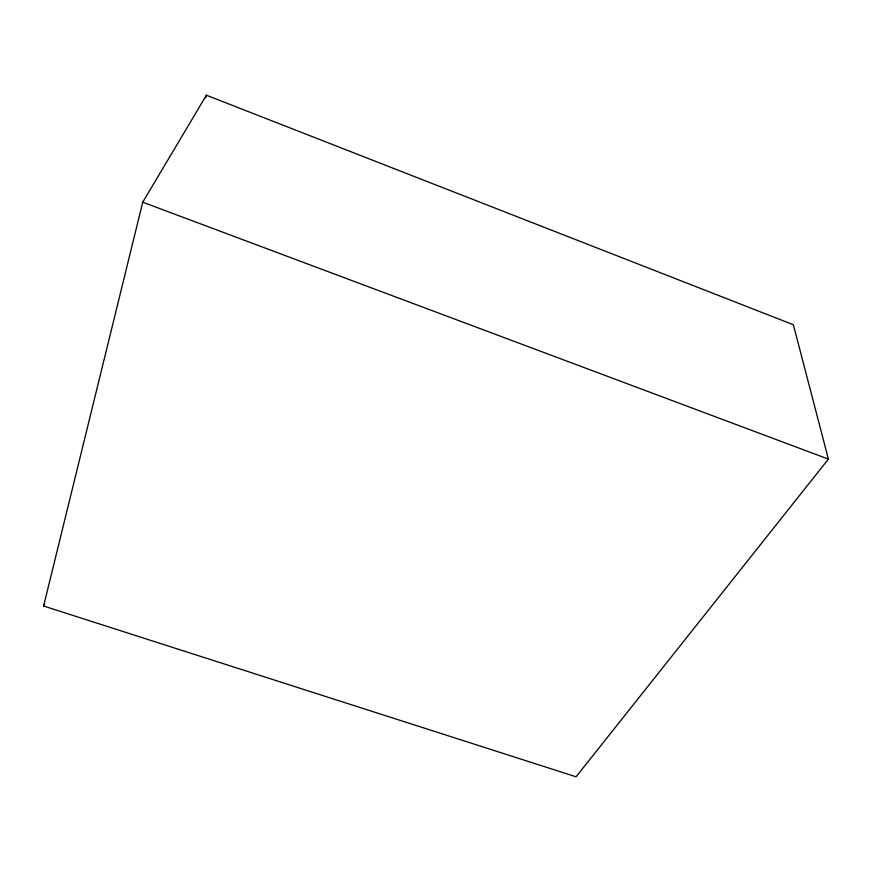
<?xml version="1.0" encoding="UTF-8"?>
<svg xmlns="http://www.w3.org/2000/svg" width="872" height="872" viewBox="0 0 872 872"><rect width="100%" height="100%" fill="white"/><g stroke="black" fill="none" stroke-linecap="round" stroke-linejoin="round"><path stroke-width="1.31" d="M43.6 606.029L142.736 202.195L206.402 95.212L793.357 324.733L828.4 459.108L576.076 776.788L43.6 606.029L44.745 603.588M205.705 97.838L206.402 95.212M142.736 202.195L828.4 459.108"/></g></svg>
